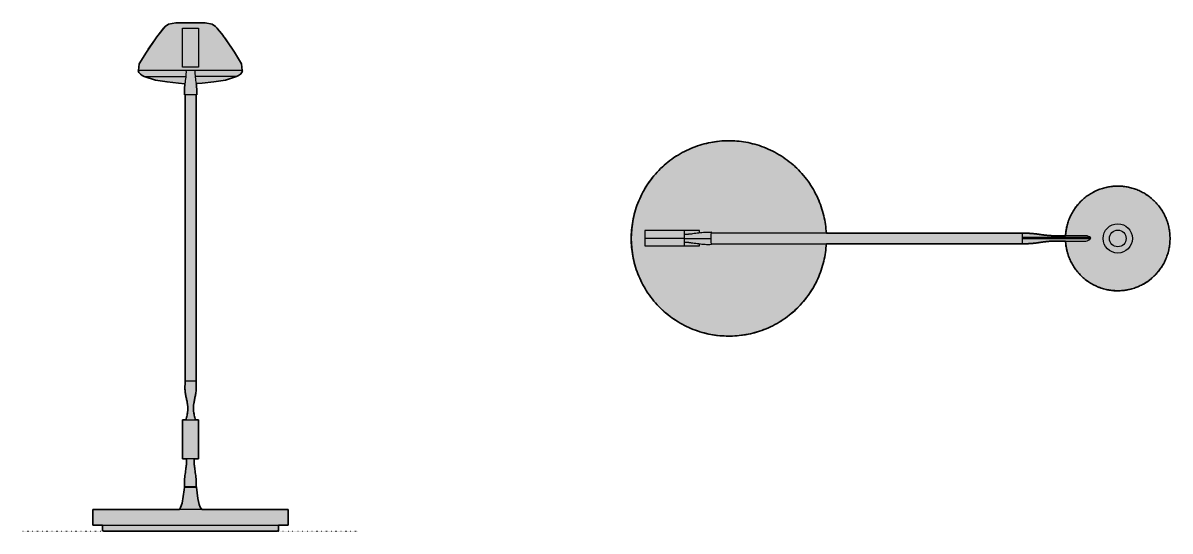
# Model space of a CAD drawing. Header units: millimetres. Extents: x 0 to 1175, y -694 to 520.
# Drawn here: x 0 to 1175, y -694 to -174 of the extents above; entities that cross this region are included whole.
import ezdxf

# ---------------------------------------------------------------- set-up
doc = ezdxf.new("R2010")
doc.units = ezdxf.units.MM
doc.linetypes.add('Dots', pattern=[1, 0, -1])
doc.layers.add('Blocks', color=7, linetype='Continuous')
doc.layers.add('Blocks$Fill', color=7, linetype='Continuous', true_color=0xffffff)
for name, color, linetype, lineweight, true_color in [('Blocks$Inner', 7, 'Continuous', 25, 0x007f00), ('Blocks$Outline', 7, 'Continuous', 35, 0xff3f3f), ('Groud', 7, 'Dots', 25, 0x243775)]:
    doc.layers.add(name, color=color, linetype=linetype, lineweight=lineweight, true_color=true_color)

# ---------------------------------------------------------------- blocks, each defined once
blk = doc.blocks.new('AQ01 Table Lamp Top')
at = {"layer": 'Blocks$Fill'}
blk.add_hatch(color=256, dxfattribs=at).paths.add_polyline_path([(94.5, 102.6), (92.3, 102.5), (90.1, 102.3), (87.9, 102), (85.6, 101.7), (83.4, 101.4), (81.2, 101), (78.9, 100.5), (76.7, 100), (74.4, 99.4), (72.1, 98.8), (69.9, 98.1), (67.6, 97.4), (65.4, 96.6), (63.1, 95.7), (60.9, 94.8), (58.6, 93.8), (56.4, 92.8), (54.2, 91.7), (52.1, 90.5), (49.9, 89.3), (47.8, 88), (45.6, 86.7), (43.6, 85.3), (41.5, 83.9), (39.5, 82.4), (37.5, 80.8), (35.5, 79.2), (33.6, 77.6), (31.8, 75.9), (29.9, 74.1), (28.1, 72.3), (26.4, 70.5), (24.7, 68.6), (23.1, 66.7), (21.5, 64.7), (19.9, 62.7), (18.4, 60.6), (17, 58.6), (15.6, 56.5), (14.3, 54.3), (13, 52.1), (11.8, 50), (10.7, 47.7), (9.6, 45.5), (8.5, 43.3), (7.6, 41), (6.7, 38.7), (5.8, 36.4), (5, 34.1), (4.3, 31.8), (3.6, 29.5), (3, 27.2), (2.4, 24.9), (1.9, 22.6), (1.5, 20.3), (1.1, 18), (0.8, 15.7), (0.5, 13.4), (0.3, 11.1), (0.1, 8.9), (0, 6.6), (0, 4.4), (0, 2.2), (0, 0), (0.1, -2.2), (0.2, -4.4), (0.4, -6.6), (0.6, -8.8), (0.9, -11.1), (1.3, -13.3), (1.7, -15.6), (2.1, -17.9), (2.6, -20.2), (3.2, -22.4), (3.8, -24.7), (4.5, -27), (5.2, -29.3), (6, -31.5), (6.9, -33.8), (7.8, -36), (8.8, -38.3), (9.8, -40.5), (10.9, -42.7), (12.1, -44.9), (13.3, -47.1), (14.5, -49.2), (15.9, -51.4), (17.2, -53.4), (18.7, -55.5), (20.2, -57.5), (21.7, -59.5), (23.3, -61.5), (25, -63.4), (26.7, -65.3), (28.4, -67.1), (30.2, -68.9), (32.1, -70.7), (34, -72.4), (35.9, -74), (37.8, -75.6), (39.9, -77.2), (41.9, -78.7), (44, -80.1), (46.1, -81.5), (48.2, -82.8), (50.3, -84.1), (52.5, -85.3), (54.7, -86.4), (57, -87.5), (59.2, -88.6), (61.4, -89.5), (63.7, -90.4), (66, -91.3), (68.3, -92.1), (70.6, -92.8), (72.9, -93.5), (75.2, -94.1), (77.5, -94.7), (79.7, -95.2), (82, -95.6), (84.3, -96), (86.6, -96.4), (88.9, -96.6), (91.1, -96.9), (93.3, -97), (95.6, -97.2), (97.8, -97.2), (100, -97.2), (102.2, -97.2), (104.4, -97.2), (106.6, -97), (108.8, -96.9), (111.1, -96.6), (113.3, -96.4), (115.6, -96), (117.9, -95.6), (120.2, -95.2), (122.5, -94.7), (124.8, -94.1), (127.1, -93.5), (129.4, -92.8), (131.6, -92.1), (133.9, -91.3), (136.2, -90.4), (138.5, -89.5), (140.7, -88.6), (143, -87.5), (145.2, -86.4), (147.4, -85.3), (149.6, -84.1), (151.7, -82.8), (153.9, -81.5), (156, -80.1), (158, -78.7), (160.1, -77.2), (162.1, -75.6), (164, -74), (166, -72.4), (167.9, -70.7), (169.7, -68.9), (171.5, -67.1), (173.2, -65.3), (174.9, -63.4), (176.6, -61.5), (178.2, -59.5), (179.7, -57.5), (181.2, -55.5), (182.7, -53.4), (184.1, -51.4), (185.4, -49.2), (186.7, -47.1), (187.9, -44.9), (189, -42.7), (190.1, -40.5), (191.2, -38.3), (192.1, -36), (193, -33.8), (193.9, -31.5), (194.7, -29.3), (195.4, -27), (196.1, -24.7), (196.7, -22.4), (197.3, -20.2), (197.8, -17.9), (198.3, -15.6), (198.7, -13.3), (199, -11.1), (199.3, -8.8), (199.5, -6.6), (199.7, -4.4), (199.8, -2.2), (199.9, 0), (200, 2.2), (199.9, 4.4), (199.9, 6.6), (199.8, 8.9), (199.6, 11.1), (199.4, 13.4), (199.1, 15.7), (198.8, 18), (198.4, 20.3), (198, 22.6), (197.5, 24.9), (196.9, 27.2), (196.3, 29.5), (195.6, 31.8), (194.9, 34.1), (194.1, 36.4), (193.3, 38.7), (192.4, 41), (191.4, 43.3), (190.4, 45.5), (189.3, 47.7), (188.1, 50), (186.9, 52.1), (185.6, 54.3), (184.3, 56.5), (182.9, 58.6), (181.5, 60.6), (180, 62.7), (178.5, 64.7), (176.9, 66.7), (175.2, 68.6), (173.5, 70.5), (171.8, 72.3), (170, 74.1), (168.2, 75.9), (166.3, 77.6), (164.4, 79.2), (162.4, 80.8), (160.4, 82.4), (158.4, 83.9), (156.4, 85.3), (154.3, 86.7), (152.2, 88), (150, 89.3), (147.9, 90.5), (145.7, 91.7), (143.5, 92.8), (141.3, 93.8), (139.1, 94.8), (136.8, 95.7), (134.6, 96.6), (132.3, 97.4), (130.1, 98.1), (127.8, 98.8), (125.5, 99.4), (123.3, 100), (121, 100.5), (118.8, 101), (116.5, 101.4), (114.3, 101.7), (112.1, 102), (109.8, 102.3), (107.6, 102.5), (105.5, 102.6), (105.5, 303.4), (105.4, 305.6), (105.4, 307.7), (105.3, 309.9), (105.1, 312), (104.9, 314.2), (104.7, 316.3), (104.5, 318.5), (104.2, 320.6), (103.7, 323.9), (103.2, 327.2), (102.9, 330.5), (102.7, 333.8), (102.7, 347.5), (103.8, 347.6), (105, 347.7), (106.2, 347.8), (107.4, 348), (108.6, 348.1), (109.8, 348.3), (111, 348.6), (112.2, 348.9), (113.4, 349.2), (114.7, 349.5), (115.9, 349.8), (117.1, 350.2), (118.3, 350.7), (119.5, 351.1), (120.7, 351.6), (121.9, 352.1), (123.1, 352.7), (124.3, 353.3), (125.4, 353.9), (126.6, 354.5), (127.8, 355.2), (128.9, 355.9), (130, 356.7), (131.1, 357.4), (132.2, 358.2), (133.3, 359), (134.3, 359.9), (135.3, 360.8), (136.4, 361.7), (137.3, 362.6), (138.3, 363.6), (139.2, 364.6), (140.2, 365.6), (141, 366.6), (141.9, 367.7), (142.7, 368.8), (143.5, 369.9), (144.3, 371), (145.1, 372.1), (145.8, 373.2), (146.5, 374.4), (147.1, 375.6), (147.7, 376.8), (148.3, 378), (148.9, 379.2), (149.4, 380.4), (149.9, 381.6), (150.3, 382.8), (150.8, 384.1), (151.2, 385.3), (151.5, 386.5), (151.9, 387.8), (152.2, 389), (152.4, 390.2), (152.7, 391.5), (152.9, 392.7), (153.1, 393.9), (153.2, 395.2), (153.3, 396.4), (153.4, 397.6), (153.5, 398.8), (153.5, 400), (153.5, 401.2), (153.5, 402.3), (153.5, 403.5), (153.4, 404.7), (153.3, 405.9), (153.2, 407.1), (153, 408.3), (152.8, 409.5), (152.6, 410.7), (152.4, 411.9), (152.1, 413.2), (151.8, 414.4), (151.5, 415.6), (151.1, 416.8), (150.7, 418), (150.3, 419.3), (149.8, 420.5), (149.4, 421.7), (148.8, 422.9), (148.3, 424.1), (147.7, 425.3), (147.1, 426.4), (146.4, 427.6), (145.8, 428.8), (145, 429.9), (144.3, 431), (143.5, 432.1), (142.7, 433.2), (141.9, 434.3), (141, 435.3), (140.2, 436.4), (139.2, 437.4), (138.3, 438.4), (137.3, 439.3), (136.4, 440.3), (135.4, 441.2), (134.3, 442.1), (133.3, 442.9), (132.2, 443.8), (131.1, 444.6), (130, 445.3), (128.9, 446.1), (127.7, 446.8), (126.6, 447.5), (125.4, 448.1), (124.2, 448.7), (123, 449.3), (121.8, 449.9), (120.6, 450.4), (119.4, 450.9), (118.2, 451.4), (117, 451.8), (115.7, 452.2), (114.5, 452.5), (113.3, 452.9), (112, 453.2), (110.8, 453.4), (109.6, 453.7), (108.4, 453.9), (107.1, 454.1), (105.9, 454.2), (104.7, 454.3), (103.5, 454.4), (102.3, 454.5), (101.1, 454.5), (100, 454.5), (98.8, 454.5), (97.6, 454.5), (96.4, 454.4), (95.2, 454.3), (94, 454.2), (92.8, 454.1), (91.6, 453.9), (90.4, 453.7), (89.1, 453.4), (87.9, 453.2), (86.7, 452.9), (85.4, 452.5), (84.2, 452.2), (83, 451.8), (81.7, 451.4), (80.5, 450.9), (79.3, 450.4), (78.1, 449.9), (76.9, 449.3), (75.7, 448.7), (74.5, 448.1), (73.4, 447.5), (72.2, 446.8), (71.1, 446.1), (69.9, 445.3), (68.8, 444.6), (67.7, 443.8), (66.7, 442.9), (65.6, 442.1), (64.6, 441.2), (63.6, 440.3), (62.6, 439.3), (61.6, 438.4), (60.7, 437.4), (59.8, 436.4), (58.9, 435.3), (58, 434.3), (57.2, 433.2), (56.4, 432.1), (55.6, 431), (54.9, 429.9), (54.2, 428.8), (53.5, 427.6), (52.8, 426.4), (52.2, 425.3), (51.6, 424.1), (51.1, 422.9), (50.6, 421.7), (50.1, 420.5), (49.6, 419.3), (49.2, 418), (48.8, 416.8), (48.4, 415.6), (48.1, 414.4), (47.8, 413.2), (47.5, 411.9), (47.3, 410.7), (47.1, 409.5), (46.9, 408.3), (46.8, 407.1), (46.6, 405.9), (46.5, 404.7), (46.5, 403.5), (46.4, 402.3), (46.4, 401.2), (46.4, 400), (46.5, 398.8), (46.5, 397.6), (46.6, 396.4), (46.7, 395.2), (46.9, 393.9), (47, 392.7), (47.3, 391.5), (47.5, 390.2), (47.8, 389), (48.1, 387.8), (48.4, 386.5), (48.8, 385.3), (49.2, 384.1), (49.6, 382.8), (50, 381.6), (50.5, 380.4), (51.1, 379.2), (51.6, 378), (52.2, 376.8), (52.8, 375.6), (53.5, 374.4), (54.2, 373.2), (54.9, 372.1), (55.6, 371), (56.4, 369.9), (57.2, 368.8), (58, 367.7), (58.9, 366.6), (59.8, 365.6), (60.7, 364.6), (61.6, 363.6), (62.6, 362.6), (63.6, 361.7), (64.6, 360.8), (65.6, 359.9), (66.7, 359), (67.7, 358.2), (68.8, 357.4), (69.9, 356.7), (71, 355.9), (72.2, 355.2), (73.3, 354.5), (74.5, 353.9), (75.7, 353.3), (76.8, 352.7), (78, 352.1), (79.2, 351.6), (80.4, 351.1), (81.6, 350.7), (82.8, 350.2), (84.1, 349.8), (85.3, 349.5), (86.5, 349.2), (87.7, 348.9), (88.9, 348.6), (90.1, 348.3), (91.3, 348.1), (92.5, 348), (93.7, 347.8), (94.9, 347.7), (96.1, 347.6), (97.2, 347.5), (97.2, 333.8), (97, 330.5), (96.7, 327.2), (96.3, 323.9), (95.8, 320.6), (95.5, 318.5), (95.2, 316.3), (95, 314.2), (94.8, 312), (94.7, 309.9), (94.5, 307.7), (94.5, 305.6), (94.5, 303.4)], flags=0)
at = {"layer": 'Blocks$Inner'}
for p, q in [((97.2, 368.4), (97.2, 333.8)), ((99.1, 373.1), (99.1, 303.4)), ((100, 303.4), (100, 373.1)), ((102.7, 333.8), (102.7, 368.4)), ((94.5, 303.4), (94.5, -15.4)), ((105.5, 303.4), (94.5, 303.4)), ((105.5, -15.4), (105.5, 303.4)), ((91.8, -43), (107.7, -43)), ((99.7, -83.1), (99.7, -43))]:
    blk.add_line(p, q, dxfattribs=at)
blk.add_lwpolyline([(94, -27.2), (91.8, -27.2), (91.8, -43), (91.8, -63), (91.7, -83.1), (107.7, -83.1), (107.7, -43), (107.7, -27.2), (105.4, -27.2)], dxfattribs=at)
for radius in [15, 8.51]:
    blk.add_circle((100, 401), radius, dxfattribs=at)
for centre, radius, start, end in [((100, 401), 53.6, 272.9048, 267.0952), ((105.8, 367.7), 8.56, 141.0713, 175.4099), ((99.5, 372.3), 0.958, 64.0069, 115.9931), ((96.9, 368.2), 5.77, 2.067, 58.0652), ((209.1, 303.3), 114.6, 171.3243, 179.9437), ((-9.1, 303.3), 114.6, 0.0563, 8.6757), ((100, 2.8), 100, 93.1529, 86.8471)]:
    blk.add_arc(centre, radius, start, end, dxfattribs=at)
at = {"layer": 'Blocks$Inner', "extrusion": (0, 0, -1)}
for centre, start, end in [((32.5, 341.6), 183.4514, 189.3065), ((-232.4, 341.6), 350.6935, 356.5486)]:
    blk.add_arc(centre, 129.9, start, end, dxfattribs=at)
at = {"layer": 'Blocks$Inner'}
for points, knots in [([(95.6, -43), (95.6, -41.4), (95.6, -41.2), (95.6, -40.6), (95.6, -39.8), (95.5, -39), (95.4, -38.2), (95.3, -37.2), (95.2, -35.8), (94.9, -33.7), (94.5, -31.1), (94.1, -28), (93.7, -24.8), (93.5, -21.6), (93.4, -18.4), (93.5, -16.3), (93.5, -15.3)], [-0.918619, -0.918619, -0.918619, -0.918619, -0.9166667, -0.8888889, -0.8611111, -0.8333333, -0.8055556, -0.7777778, -0.7222222, -0.6666667, -0.5555556, -0.4444444, -0.3333333, -0.2222222, -0.1111111, 0, 0, 0, 0]), ([(94.5, -15), (94.4, -15), (94.4, -15), (94.4, -15), (94.1, -15), (93.6, -15.1), (93.5, -15.2), (93.5, -15.2)], [-0.3905791, -0.3905791, -0.3905791, -0.3905791, -0.373642, -0.373642, -0.373642, -0.25, -0.0572524, -0.0572524, -0.0572524, -0.0572524]), ([(93.5, -15.3), (93.6, -15.3), (93.8, -15.4), (94.5, -15.5), (95.5, -15.5), (97.3, -15.6), (98.9, -15.6), (100, -15.6)], [0, 0, 0, 0, 0.166667, 0.333333, 0.5, 0.666667, 1, 1, 1, 1]), ([(100, -43), (100, -43), (100, -42.8), (100, -42.3), (100, -41.6), (100, -40.7), (100, -39.6), (100, -38.1), (100, -36.4), (100, -34.7), (100, -32.4), (100, -29.5), (100, -26), (100, -22.6), (100, -19.1), (100, -16.8), (100, -15.6)], [-0.8787831, -0.8787831, -0.8787831, -0.8787831, -0.875, -0.8611111, -0.8333333, -0.8055556, -0.7777778, -0.7222222, -0.6666667, -0.6111111, -0.5555556, -0.4444444, -0.3333333, -0.2222222, -0.1111111, 0, 0, 0, 0]), ([(101, -15.6), (102.4, -15.6), (103.5, -15.6), (104.4, -15.5), (104.7, -15.5)], [2, 2, 2, 2, 2.5, 2.75, 2.75, 2.75, 2.75]), ([(103.8, -43), (103.8, -41.4), (103.8, -41.2), (103.8, -40.6), (103.9, -39.8), (103.9, -39), (104, -38.2), (104.1, -37.2), (104.3, -35.8), (104.6, -33.7), (104.9, -31.1), (105.3, -28), (105.7, -24.8), (106, -21.6), (106.1, -18.4), (106, -16.3), (105.9, -15.3)], [-0.918619, -0.918619, -0.918619, -0.918619, -0.9166667, -0.8888889, -0.8611111, -0.8333333, -0.8055556, -0.7777778, -0.7222222, -0.6666667, -0.5555556, -0.4444444, -0.3333333, -0.2222222, -0.1111111, 0, 0, 0, 0]), ([(105.8, -15.1), (105.7, -15.1), (105.6, -15.1), (105.5, -15.1), (105.5, -15.1), (105.5, -15.1), (105.5, -15.1)], [4.999967, 4.999967, 4.999967, 4.999967, 5.1331655, 5.1331655, 5.1331655, 5.1424293, 5.1424293, 5.1424293, 5.1424293])]:
    blk.add_open_spline(points, degree=3, knots=knots, dxfattribs=at)
for points in [[(100, -15.6), (100.1, -15.6), (100.5, -15.6), (100.8, -15.6), (101, -15.6)], [(104.7, -15.5), (105, -15.4), (105.2, -15.4), (105.4, -15.4)], [(105.4, -15.4), (105.5, -15.4), (105.8, -15.3), (105.9, -15.3), (105.9, -15.3)], [(105.9, -15.3), (106, -15.2), (106, -15.2), (105.8, -15.1), (105.8, -15.1)]]:
    blk.add_open_spline(points, degree=3, dxfattribs=at)
at = {"layer": 'Blocks$Outline'}
for points in [[(97.2, 347.5), (97.2, 333.8)], [(102.7, 333.8), (102.7, 347.5)], [(94.5, 303.4), (94.5, 102.6)], [(105.5, 102.6), (105.5, 303.4)]]:
    blk.add_lwpolyline(points, dxfattribs=at)
for points, weights, knots in [([(102.7, 347.5), (154.8, 350.1), (153.5, 402.3), (152.2, 454.5), (100, 454.5), (47.7, 454.5), (46.4, 402.3), (45.1, 350.1), (97.2, 347.5)], [1, 0.716012066021, 1, 0.716012066021, 1, 0.716012066021, 1, 0.716012066021, 1], [0, 0, 0, 82.768013, 82.768013, 165.536025, 165.536025, 248.304038, 248.304038, 331.07205, 331.07205, 331.07205]), ([(94.5, 102.6), (-2.7, 97.2), (0, 0), (2.7, -97.2), (100, -97.2), (197.2, -97.2), (199.9, 0), (202.6, 97.2), (105.5, 102.6)], [1, 0.716767191012, 1, 0.716767191012, 1, 0.716767191012, 1, 0.716767191012, 1], [0, 0, 0, 154.328244, 154.328244, 308.656489, 308.656489, 462.984733, 462.984733, 617.312977, 617.312977, 617.312977])]:
    blk.add_rational_spline(points, weights, degree=2, knots=knots, dxfattribs=at)
for points, weights in [([(97.2, 333.8), (96.8, 327.1), (95.8, 320.6)], [1, 0.998694914891, 1]), ([(104.2, 320.6), (103.1, 327.1), (102.7, 333.8)], [1, 0.998694914891, 1]), ([(95.8, 320.6), (94.5, 312), (94.5, 303.4)], [1, 0.997172467686, 1]), ([(105.5, 303.4), (105.5, 312), (104.2, 320.6)], [1, 0.997172467686, 1])]:
    blk.add_rational_spline(points, weights, degree=2, dxfattribs=at)
blk = doc.blocks.new('AQ01 Table Lamp Back')
at = {"layer": 'Blocks$Fill'}
blk.add_hatch(color=256, dxfattribs=at).paths.add_polyline_path([(82.6, 0), (260.6, 0), (260.6, 0.4), (261.6, 0.4), (261.6, 6.1), (271.6, 6.1), (271.6, 22.1), (183, 22.1), (181.5, 24.5), (180.4, 27.3), (179.2, 33.2), (177.8, 45.1), (177.3, 45.6), (177.3, 47.2), (177.4, 48.8), (177.3, 50.4), (177.3, 52), (177.2, 53.6), (177, 55.2), (176.7, 58.4), (175.3, 68.7), (175.3, 69.5), (175.2, 70.3), (175.2, 71.1), (175.2, 74), (179.7, 74), (179.7, 114), (176.5, 114), (176.2, 115.1), (175.9, 116.1), (175.6, 117.3), (175.3, 118.5), (175.1, 119.6), (175, 120.8), (174.9, 121.4), (174.8, 122), (174.7, 122.6), (174.6, 123.3), (174.6, 123.9), (174.5, 124.6), (174.5, 125.2), (174.5, 125.8), (174.5, 126.5), (174.6, 127.1), (174.6, 127.8), (174.6, 128.4), (174.7, 129), (174.8, 129.7), (174.9, 130.3), (175, 130.9), (176.6, 138.7), (176.9, 140.9), (177.1, 142), (177.2, 143), (177.3, 144.1), (177.4, 145.2), (177.4, 145.7), (177.5, 146.4), (177.5, 147.1), (177.5, 147.9), (177.4, 150.3), (177.2, 153.9), (177.2, 446.4), (177.9, 446.4), (178, 448), (178, 449.6), (178, 451.2), (177.9, 452.8), (177.8, 454.4), (177.7, 456), (177.4, 458), (183.5, 458.4), (195.4, 459.7), (207.3, 461.7), (218.8, 465.2), (220.8, 466.3), (222.6, 467.6), (224.1, 469.3), (224.9, 471.3), (224.3, 471.3), (224.5, 471.5), (223.8, 478.3), (216.6, 490.3), (207.3, 503.9), (205.7, 506), (204.6, 507.6), (201.6, 511.3), (198.7, 514.8), (197.2, 516.4), (193.7, 518.7), (186.5, 520.1), (156.4, 520.1), (149.2, 518.7), (145.7, 516.4), (144.2, 514.8), (141.4, 511.3), (138.3, 507.6), (137.2, 506), (135.6, 503.9), (126.4, 490.3), (119.1, 478.3), (118.4, 471.5), (118.6, 471.3), (118, 471.3), (118.8, 469.3), (120.3, 467.6), (122.1, 466.3), (124.1, 465.2), (135.6, 461.7), (147.5, 459.7), (159.4, 458.4), (165.9, 457.9), (165.7, 456), (165.6, 454.4), (165.5, 452.8), (165.4, 451.2), (165.4, 449.6), (165.4, 448), (165.5, 446.4), (166.2, 446.4), (166.2, 153.9), (165.9, 150.3), (165.9, 147.9), (165.8, 147.1), (165.9, 146.4), (165.9, 145.7), (165.9, 145.2), (166, 144.1), (166.1, 143), (166.2, 142), (166.4, 140.9), (166.7, 138.7), (168.3, 130.9), (168.4, 130.3), (168.5, 129.7), (168.6, 129), (168.7, 128.4), (168.7, 127.8), (168.8, 127.1), (168.8, 126.5), (168.8, 125.8), (168.8, 125.2), (168.8, 124.6), (168.7, 123.9), (168.7, 123.3), (168.6, 122.6), (168.5, 122), (168.5, 121.4), (168.4, 120.8), (168.2, 119.6), (168, 118.5), (167.7, 117.3), (167.4, 116.1), (167.1, 115.1), (166.8, 114), (163.5, 114), (163.5, 74), (167.6, 74), (167.6, 71.1), (167.5, 70.3), (167.5, 69.5), (167.3, 67.9), (166.1, 58.4), (165.7, 55.2), (165.6, 53.6), (165.5, 52), (165.4, 50.4), (165.4, 48.8), (165.4, 47.2), (165.5, 45.6), (165.3, 45.1), (165, 42.1), (163.1, 28.6), (161.4, 24), (160.2, 22.1), (71.6, 22.1), (71.6, 6.1), (81.5, 6.1), (81.5, 0.4), (82.6, 0.4)], flags=0)
at = {"layer": 'Blocks$Inner'}
for p, q in [((218.8, 465.2), (176.2, 465.2)), ((177.9, 446.4), (165.5, 446.4)), ((166.2, 446.4), (166.2, 153.9)), ((177.2, 153.9), (177.2, 446.4)), ((166.2, 153.9), (177.2, 153.9))]:
    blk.add_line(p, q, dxfattribs=at)
for points in [[(118.6, 471.3), (118.4, 471.5), (119.1, 478.3), (126.4, 490.3), (135.6, 503.9), (142.2, 512.4), (144.2, 514.8), (145.7, 516.4), (149.2, 518.7), (156.4, 520.1), (186.5, 520.1), (193.7, 518.7), (197.2, 516.4), (198.7, 514.8), (200.7, 512.4), (207.3, 503.9), (216.6, 490.3), (223.8, 478.3), (224.5, 471.5), (224.3, 471.3)], [(128.3, 493.3), (138.3, 507.6), (144.4, 515.1)], [(214.6, 493.3), (204.6, 507.6), (198.5, 515.1)], [(177.4, 458), (183.5, 458.4), (195.4, 459.7), (207.3, 461.7), (218.8, 465.2), (220.8, 466.3), (222.6, 467.6), (224.1, 469.3), (224.9, 471.3), (118, 471.3), (118.8, 469.3), (120.3, 467.6), (122.1, 466.3), (124.1, 465.2), (167.2, 465.2)], [(124.1, 465.2), (135.6, 461.7), (147.5, 459.7), (159.4, 458.4), (165.9, 457.9)], [(160.2, 22.1), (161.4, 24), (163.1, 28.6), (165, 42.1), (165.3, 45.1), (171.6, 45.1), (177.8, 45.1), (179.2, 33.2), (180.4, 27.3), (181.5, 24.5), (183, 22.1)], [(165.3, 45.1), (165.5, 45.6), (177.3, 45.6)], [(177.3, 45.6), (177.8, 45.1)], [(81.5, 6.1), (81.5, 0.4), (261.6, 0.4), (261.6, 6.1)], [(82.6, 0.4), (82.6, 0), (260.6, 0), (260.6, 0.4)]]:
    blk.add_lwpolyline(points, dxfattribs=at)
for points in [[(179.7, 474.8), (163.5, 474.8), (163.5, 514.8), (179.7, 514.8)], [(179.7, 74), (163.5, 74), (163.5, 114), (179.7, 114)], [(271.6, 22.1), (71.6, 22.1), (71.6, 6.1), (271.6, 6.1)]]:
    blk.add_lwpolyline(points, close=True, dxfattribs=at)
for centre, radius, start, end in [((122, 469.1), 45.3, 345.7059, 2.8005), ((221.4, 469.2), 45.3, 177.1995, 194.2941), ((140.6, 125.7), 28.2, 349.8622, 10.6193), ((202.8, 125.7), 28.2, 169.3807, 190.1378)]:
    blk.add_arc(centre, radius, start, end, dxfattribs=at)
for points, knots in [([(165.5, 446.4), (165.4, 447.5), (165.4, 449.6), (165.4, 452.8), (165.7, 455.6), (165.9, 457.3), (165.9, 457.9)], [26.3626325, 26.3626325, 26.3626325, 26.3626325, 26.4737436, 26.5848547, 26.6959658, 26.7650142, 26.7650142, 26.7650142, 26.7650142]), ([(177.4, 458), (177.5, 457.3), (177.7, 455.6), (177.9, 452.8), (178, 449.6), (178, 447.5), (177.9, 446.4)], [13.5202508, 13.5202508, 13.5202508, 13.5202508, 13.5904083, 13.7015194, 13.8126305, 13.9237416, 13.9237416, 13.9237416, 13.9237416]), ([(168.3, 130.9), (168.2, 131.5), (168, 132.7), (167.6, 134.5), (167, 137.3), (166.3, 140.9), (165.8, 145.2), (165.8, 148.1), (166.2, 153.9)], [9.3901281, 9.3901281, 9.3901281, 9.3901281, 9.4328306, 9.4883862, 9.5439418, 9.6550529, 9.766164, 9.8772751, 9.8772751, 9.8772751, 9.8772751]), ([(177.2, 153.9), (177.5, 148.1), (177.5, 145.2), (177, 140.9), (176.3, 137.3), (175.7, 134.5), (175.3, 132.7), (175.1, 131.5), (175, 130.9)], [20.8772751, 20.8772751, 20.8772751, 20.8772751, 20.9883862, 21.0994973, 21.2106084, 21.266164, 21.3217195, 21.3644221, 21.3644221, 21.3644221, 21.3644221]), ([(166.8, 114), (167, 114.7), (167.5, 116.2), (168, 118.5), (168.2, 120), (168.4, 120.8)], [-0.9938086, -0.9938086, -0.9938086, -0.9938086, -0.9444444, -0.8888889, -0.8387987, -0.8387987, -0.8387987, -0.8387987]), ([(175, 120.8), (175.1, 120), (175.3, 118.5), (175.8, 116.2), (176.3, 114.7), (176.5, 114)], [31.5933489, 31.5933489, 31.5933489, 31.5933489, 31.6434391, 31.6989946, 31.7483588, 31.7483588, 31.7483588, 31.7483588]), ([(167.6, 74), (167.6, 71.5), (167.6, 71), (167.5, 70.3), (167.5, 69.5), (167.4, 68.7), (167.3, 67.6), (167.1, 66.3), (166.9, 64.2), (166.5, 61.5), (166.1, 58.4), (165.7, 55.2), (165.4, 52), (165.4, 48.8), (165.4, 46.7), (165.5, 45.6)], [-0.9117239, -0.9117239, -0.9117239, -0.9117239, -0.8888889, -0.8611111, -0.8333333, -0.8055556, -0.7777778, -0.7222222, -0.6666667, -0.5555556, -0.4444444, -0.3333333, -0.2222222, -0.1111111, 0, 0, 0, 0]), ([(175.2, 74), (175.2, 71.5), (175.2, 71), (175.2, 70.3), (175.3, 69.5), (175.3, 68.7), (175.5, 67.6), (175.6, 66.3), (175.9, 64.2), (176.3, 61.5), (176.7, 58.4), (177.1, 55.2), (177.3, 52), (177.4, 48.8), (177.3, 46.7), (177.3, 45.6)], [-0.9117239, -0.9117239, -0.9117239, -0.9117239, -0.8888889, -0.8611111, -0.8333333, -0.8055556, -0.7777778, -0.7222222, -0.6666667, -0.5555556, -0.4444444, -0.3333333, -0.2222222, -0.1111111, 0, 0, 0, 0])]:
    blk.add_open_spline(points, degree=3, knots=knots, dxfattribs=at)
at = {"layer": 'Blocks$Outline'}
for points in [[(156.4, 520.1), (149.2, 518.7), (145.7, 516.4), (144.2, 514.8)], [(186.5, 520.1), (156.4, 520.1)], [(198.7, 514.8), (197.2, 516.4), (193.7, 518.7), (186.5, 520.1)], [(137.2, 506), (135.6, 503.9), (126.4, 490.3), (119.1, 478.3), (118.4, 471.5), (118.6, 471.3)], [(141.4, 511.3), (138.3, 507.6), (137.2, 506)], [(144.2, 514.8), (142.2, 512.4), (141.4, 511.3)], [(201.6, 511.3), (200.7, 512.4), (198.7, 514.8)], [(205.7, 506), (204.6, 507.6), (201.6, 511.3)], [(224.3, 471.3), (224.5, 471.5), (223.8, 478.3), (216.6, 490.3), (207.3, 503.9), (205.7, 506)], [(118.6, 471.3), (118, 471.3)], [(118, 471.3), (118.8, 469.3), (120.3, 467.6), (122.1, 466.3), (124.1, 465.2)], [(218.8, 465.2), (220.8, 466.3), (222.6, 467.6), (224.1, 469.3), (224.9, 471.3)], [(224.9, 471.3), (224.3, 471.3)], [(124.1, 465.2), (135.6, 461.7), (147.5, 459.7), (159.4, 458.4), (165.9, 457.9)], [(177.4, 458), (183.5, 458.4), (195.4, 459.7), (207.3, 461.7), (218.8, 465.2)], [(165.5, 446.4), (166.2, 446.4)], [(166.2, 446.4), (166.2, 153.9)], [(177.2, 153.9), (177.2, 446.4)], [(177.2, 446.4), (177.9, 446.4)], [(166.8, 114), (163.5, 114)], [(163.5, 114), (163.5, 74)], [(179.7, 114), (176.5, 114)], [(179.7, 74), (179.7, 114)], [(163.5, 74), (167.6, 74)], [(175.2, 74), (179.7, 74)], [(165.3, 45.1), (165, 42.1), (163.1, 28.6), (161.4, 24), (160.2, 22.1)], [(165.5, 45.6), (165.3, 45.1)], [(177.8, 45.1), (177.3, 45.6)], [(183, 22.1), (181.5, 24.5), (180.4, 27.3), (179.2, 33.2), (177.8, 45.1)], [(160.2, 22.1), (71.6, 22.1)], [(71.6, 22.1), (71.6, 6.1)], [(271.6, 22.1), (183, 22.1)], [(271.6, 6.1), (271.6, 22.1)], [(71.6, 6.1), (81.5, 6.1)], [(81.5, 6.1), (81.5, 0.4)], [(81.5, 0.4), (82.6, 0.4)], [(82.6, 0.4), (82.6, 0)], [(82.6, 0), (260.6, 0)], [(260.6, 0), (260.6, 0.4)], [(260.6, 0.4), (261.6, 0.4)], [(261.6, 0.4), (261.6, 6.1)], [(261.6, 6.1), (271.6, 6.1)]]:
    blk.add_lwpolyline(points, dxfattribs=at)
for points, knots in [([(165.9, 457.9), (165.9, 457.3), (165.7, 455.6), (165.4, 452.8), (165.4, 449.6), (165.4, 447.5), (165.5, 446.4)], [-0.4023817, -0.4023817, -0.4023817, -0.4023817, -0.3333333, -0.2222222, -0.1111111, 0, 0, 0, 0]), ([(177.9, 446.4), (178, 447.5), (178, 449.6), (177.9, 452.8), (177.7, 455.6), (177.5, 457.3), (177.4, 458)], [0, 0, 0, 0, 0.1111111, 0.2222222, 0.3333333, 0.4034908, 0.4034908, 0.4034908, 0.4034908]), ([(166.2, 153.9), (165.8, 148.1), (165.8, 145.2), (166.3, 140.9), (167, 137.3), (167.6, 134.5), (168, 132.7), (168.2, 131.5), (168.3, 130.9)], [0.1111111, 0.1111111, 0.1111111, 0.1111111, 0.2222222, 0.3333333, 0.4444444, 0.5, 0.5555556, 0.5982581, 0.5982581, 0.5982581, 0.5982581]), ([(175, 130.9), (175.1, 131.5), (175.3, 132.7), (175.7, 134.5), (176.3, 137.3), (177, 140.9), (177.5, 145.2), (177.5, 148.1), (177.2, 153.9)], [-0.5982581, -0.5982581, -0.5982581, -0.5982581, -0.5555556, -0.5, -0.4444444, -0.3333333, -0.2222222, -0.1111111, -0.1111111, -0.1111111, -0.1111111]), ([(168.4, 120.8), (168.2, 120), (168, 118.5), (167.5, 116.2), (167, 114.7), (166.8, 114)], [0.8387987, 0.8387987, 0.8387987, 0.8387987, 0.8888889, 0.9444444, 0.9937309, 0.9937309, 0.9937309, 0.9937309]), ([(176.5, 114), (176.3, 114.7), (175.8, 116.2), (175.3, 118.5), (175.1, 120), (175, 120.8)], [-0.9937309, -0.9937309, -0.9937309, -0.9937309, -0.9444444, -0.8888889, -0.8387987, -0.8387987, -0.8387987, -0.8387987]), ([(167.6, 74), (167.6, 71.5), (167.6, 71), (167.5, 70.3), (167.5, 69.5), (167.4, 68.7), (167.3, 67.6), (167.1, 66.3), (166.9, 64.2), (166.5, 61.5), (166.1, 58.4), (165.7, 55.2), (165.4, 52), (165.4, 48.8), (165.4, 46.7), (165.5, 45.6)], [-0.9117239, -0.9117239, -0.9117239, -0.9117239, -0.8888889, -0.8611111, -0.8333333, -0.8055556, -0.7777778, -0.7222222, -0.6666667, -0.5555556, -0.4444444, -0.3333333, -0.2222222, -0.1111111, 0, 0, 0, 0]), ([(177.3, 45.6), (177.3, 46.7), (177.4, 48.8), (177.3, 52), (177.1, 55.2), (176.7, 58.4), (176.3, 61.5), (175.9, 64.2), (175.6, 66.3), (175.5, 67.6), (175.3, 68.7), (175.3, 69.5), (175.2, 70.3), (175.2, 71), (175.2, 71.5), (175.2, 74)], [0, 0, 0, 0, 0.1111111, 0.2222222, 0.3333333, 0.4444444, 0.5555556, 0.6666667, 0.7222222, 0.7777778, 0.8055556, 0.8333333, 0.8611111, 0.8888889, 0.9117239, 0.9117239, 0.9117239, 0.9117239])]:
    blk.add_open_spline(points, degree=3, knots=knots, dxfattribs=at)
for points in [[(168.3, 130.9), (169.3, 125.8), (168.4, 120.8)], [(175, 120.8), (174, 125.8), (175, 130.9)]]:
    blk.add_rational_spline(points, [1, 0.983638860307, 1], degree=2, dxfattribs=at)

msp = doc.modelspace()

# ---------------------------------------------------------------- linework, layer by layer
at = {"layer": 'Groud'}
msp.add_lwpolyline([(0, -694.4), (343.1, -694.4)], dxfattribs=at)

# ---------------------------------------------------------------- block references
at = {"layer": 'Blocks'}
msp.add_blockref('AQ01 Table Lamp Back', (0, -694.4), dxfattribs=at)
at = {"layer": 'Blocks', "rotation": 270.0000000000023}
msp.add_blockref('AQ01 Table Lamp Top', (720, -294.9), dxfattribs=at)

doc.saveas('drawing.dxf')
